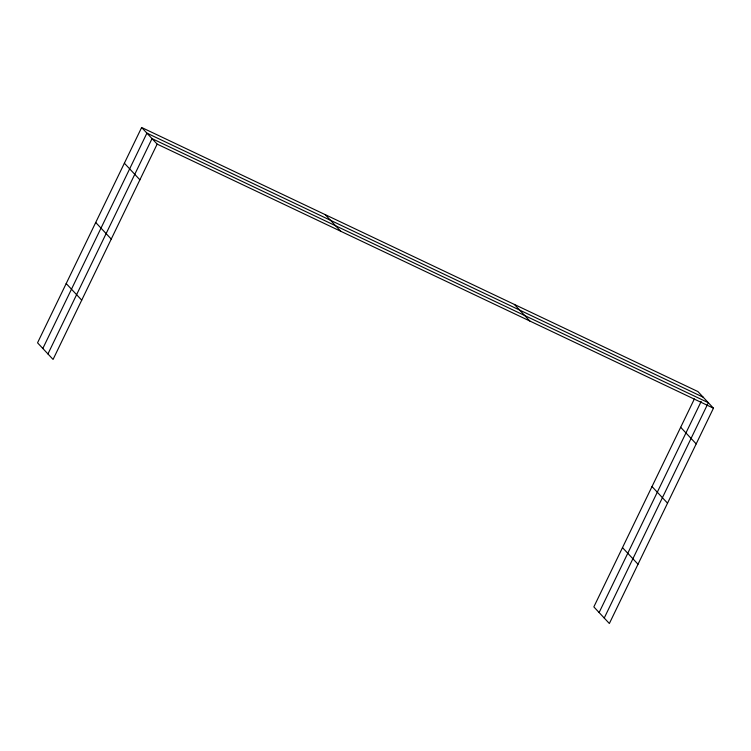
<?xml version="1.0" encoding="UTF-8"?>
<svg xmlns="http://www.w3.org/2000/svg" width="751" height="751" viewBox="0 0 751 751"><rect width="100%" height="100%" fill="white"/><g stroke="black" fill="none" stroke-linecap="round" stroke-linejoin="round"><path stroke-width="1.13" d="M141.639 127.492L37.55 342.813L53.068 359.429L157.156 144.108L141.639 127.492L697.932 391.571L713.45 408.187L609.361 623.508L593.844 606.892L694.384 398.922M42.826 348.464L146.914 133.143L703.208 397.223M47.942 353.946L152.031 138.625L708.334 402.705L604.236 618.026M599.12 612.544L701.181 401.428M157.156 144.108L713.45 408.187M680.669 427.281L696.186 443.897M514.36 304.427L529.868 321.043M652.018 486.554L667.536 503.17M325.221 214.636L340.729 231.252M622.495 547.62L638.012 564.236M124.375 163.202L139.893 179.818M95.724 222.474L111.242 239.081M66.201 283.54L81.718 300.156"/></g></svg>
